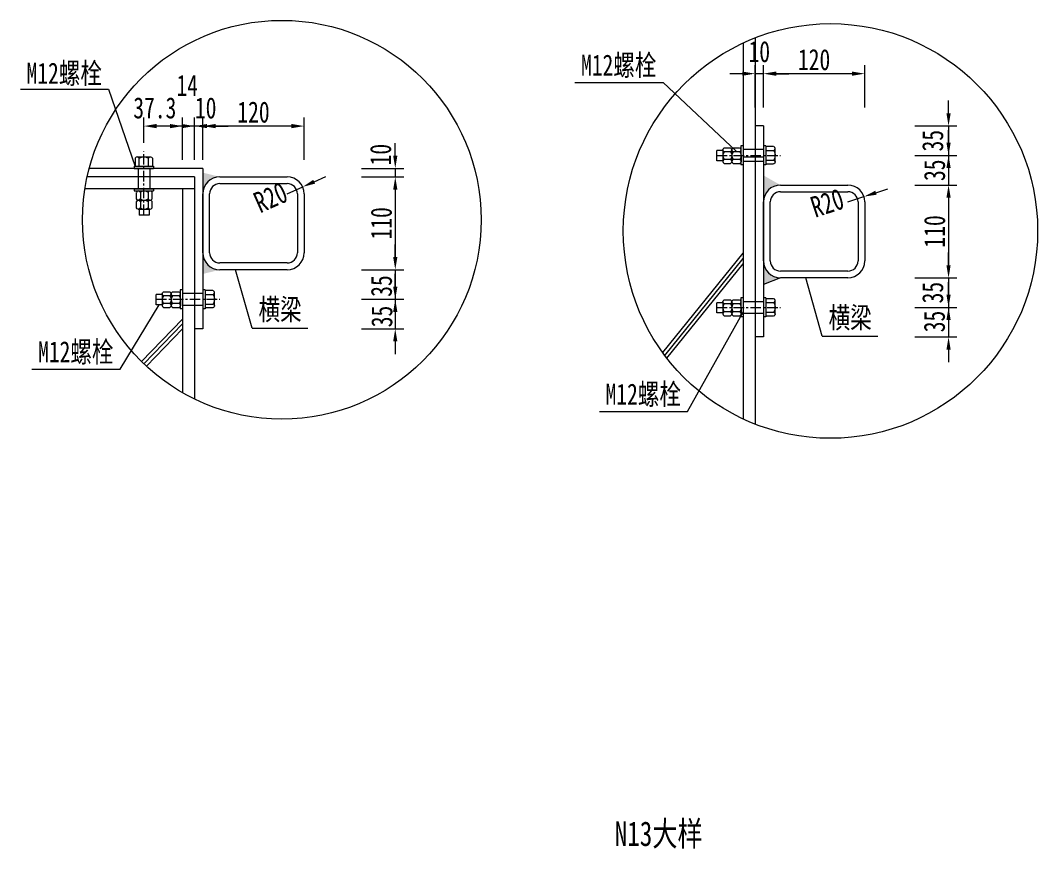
# Model space of a CAD drawing. Extents: x 98573 to 114325, y 0 to 100142.
# Drawn here: x 101325 to 102532, y 24483 to 25464 of the extents above; entities that cross this region are included whole.
import ezdxf

# ---------------------------------------------------------------- set-up
doc = ezdxf.new("R2010")
doc.units = 0
doc.header["$MEASUREMENT"] = 0
doc.linetypes.add('CENTERX2', pattern=[4, 2.5, -0.5, 0.5, -0.5])
doc.linetypes.add('DASHED', pattern=[0.75, 0.5, -0.25])
doc.layers.get('0').update_dxf_attribs({"lineweight": 13})
doc.layers.get('Defpoints').update_dxf_attribs({"color": 9, "lineweight": 5})
for name, color, linetype, lineweight in [('中心线', 2, 'CENTERX2', 15), ('文字说明', 7, 'Continuous', 5), ('标注', 4, 'Continuous', 13), ('细线', 4, 'Continuous', 13), ('钢板双线', 1, 'Continuous', 13)]:
    doc.layers.add(name, color=color, linetype=linetype, lineweight=lineweight)
doc.styles.get("Standard").update_dxf_attribs({"font": '仿宋_GB2312.ttf', "width": 0.75})
doc.dimstyles.new('0.1', dxfattribs={"dimscale": 0, "dimtxt": 2.5, "dimasz": 1.5, "dimexe": 1, "dimexo": 1, "dimgap": 0.4, "dimtad": 1, "dimdec": 1, "dimdsep": 46, "dimtxsty": 'Standard', "dimcen": 0.2, "dimclrd": 256, "dimclre": 256, "dimclrt": 256, "dimadec": 3, "dimazin": 2, "dimtfac": 1, "dimtdec": 1, "dimtmove": 2, "dimatfit": 3, "dimfxl": 4, "dimfxlon": 1, "dimtolj": 1, "dimtzin": 0, "dimlwd": -1, "dimlwe": -1, "dimarcsym": 0})

# ---------------------------------------------------------------- blocks, each defined once
blk = doc.blocks.new('*D76')
at = {"layer": 'Defpoints', "color": 0, "transparency": 16777216}
for p in [(101541.9, 25339.2), (101541.9, 25289), (101661.9, 25224)]:
    blk.add_point(p, dxfattribs=at)
at = {"layer": '标注', "transparency": 16777216}
for p, q in [((101541.9, 25299.2), (101541.9, 25349.2)), ((101661.9, 25299.2), (101661.9, 25349.2))]:
    blk.add_line(p, q, dxfattribs=at)
at = {"layer": '标注', "color": 4, "transparency": 16777216}
blk.add_line((101646.9, 25339.2), (101556.9, 25339.2), dxfattribs=at)
for points in [[(101556.9, 25341.7), (101556.9, 25336.7), (101541.9, 25339.2)], [(101646.9, 25341.7), (101646.9, 25336.7), (101661.9, 25339.2)]]:
    blk.add_solid(points, dxfattribs=at)
at = {"layer": '标注', "transparency": 16777216, "insert": (101601.9, 25355.7), "char_height": 25, "attachment_point": 5}
blk.add_mtext('\\A1;120', dxfattribs=at)
blk = doc.blocks.new('*D77')
at = {"layer": 'Defpoints', "color": 0, "transparency": 16777216}
for p in [(101531.9, 25339.2), (101531.9, 25289), (101541.9, 25289)]:
    blk.add_point(p, dxfattribs=at)
at = {"layer": '标注', "transparency": 16777216}
for p, q in [((101531.9, 25299.2), (101531.9, 25349.2)), ((101541.9, 25299.2), (101541.9, 25349.2))]:
    blk.add_line(p, q, dxfattribs=at)
at = {"layer": '标注', "color": 4, "transparency": 16777216}
for p, q in [((101516.9, 25339.2), (101501.9, 25339.2)), ((101541.9, 25339.2), (101531.9, 25339.2)), ((101556.9, 25339.2), (101571.9, 25339.2))]:
    blk.add_line(p, q, dxfattribs=at)
for points in [[(101516.9, 25341.7), (101516.9, 25336.7), (101531.9, 25339.2)], [(101556.9, 25341.7), (101556.9, 25336.7), (101541.9, 25339.2)]]:
    blk.add_solid(points, dxfattribs=at)
at = {"layer": '标注', "transparency": 16777216, "insert": (101545.2, 25360.6), "char_height": 25, "attachment_point": 5}
blk.add_mtext('\\A1;10', dxfattribs=at)
blk = doc.blocks.new('*D78')
at = {"layer": 'Defpoints', "color": 0, "transparency": 16777216}
for p in [(101517.9, 25339.2), (101517.9, 25289), (101531.9, 25289)]:
    blk.add_point(p, dxfattribs=at)
at = {"layer": '标注', "transparency": 16777216}
for p, q in [((101517.9, 25299.2), (101517.9, 25349.2)), ((101531.9, 25299.2), (101531.9, 25349.2))]:
    blk.add_line(p, q, dxfattribs=at)
at = {"layer": '标注', "color": 4, "transparency": 16777216}
for p, q in [((101502.9, 25339.2), (101487.9, 25339.2)), ((101531.9, 25339.2), (101517.9, 25339.2)), ((101546.9, 25339.2), (101561.9, 25339.2))]:
    blk.add_line(p, q, dxfattribs=at)
for points in [[(101502.9, 25341.7), (101502.9, 25336.7), (101517.9, 25339.2)], [(101546.9, 25341.7), (101546.9, 25336.7), (101531.9, 25339.2)]]:
    blk.add_solid(points, dxfattribs=at)
at = {"layer": '标注', "transparency": 16777216, "insert": (101523.3, 25387.4), "char_height": 25, "attachment_point": 5}
blk.add_mtext('\\A1;14', dxfattribs=at)
blk = doc.blocks.new('*D79')
at = {"layer": 'Defpoints', "color": 0, "transparency": 16777216}
for p in [(101471.9, 25339.2), (101471.9, 25309.2), (101517.9, 25289)]:
    blk.add_point(p, dxfattribs=at)
at = {"layer": '标注', "transparency": 16777216}
for p, q in [((101471.9, 25319.2), (101471.9, 25349.2)), ((101517.9, 25299.2), (101517.9, 25349.2))]:
    blk.add_line(p, q, dxfattribs=at)
at = {"layer": '标注', "color": 4, "transparency": 16777216}
blk.add_line((101502.9, 25339.2), (101486.9, 25339.2), dxfattribs=at)
for points in [[(101486.9, 25341.7), (101486.9, 25336.7), (101471.9, 25339.2)], [(101502.9, 25341.7), (101502.9, 25336.7), (101517.9, 25339.2)]]:
    blk.add_solid(points, dxfattribs=at)
at = {"layer": '标注', "transparency": 16777216, "insert": (101484.9, 25360.6), "char_height": 25, "attachment_point": 5}
blk.add_mtext('\\A1;37.3', dxfattribs=at)
blk = doc.blocks.new('*D80')
at = {"layer": 'Defpoints', "color": 0, "transparency": 16777216}
for p in [(101596.8, 25279), (101580.7, 25169), (101770, 25169)]:
    blk.add_point(p, dxfattribs=at)
at = {"layer": '标注', "transparency": 16777216}
for p, q in [((101730, 25279), (101780, 25279)), ((101730, 25169), (101780, 25169))]:
    blk.add_line(p, q, dxfattribs=at)
at = {"layer": '标注', "color": 4, "transparency": 16777216}
blk.add_line((101770, 25264), (101770, 25184), dxfattribs=at)
for points in [[(101767.5, 25264), (101772.5, 25264), (101770, 25279)], [(101767.5, 25184), (101772.5, 25184), (101770, 25169)]]:
    blk.add_solid(points, dxfattribs=at)
at = {"layer": '标注', "transparency": 16777216, "insert": (101753.5, 25224), "char_height": 25, "attachment_point": 5, "rotation": 90}
blk.add_mtext('\\A1;110', dxfattribs=at)
blk = doc.blocks.new('*D81')
at = {"layer": 'Defpoints', "color": 0, "transparency": 16777216}
for p in [(101580.7, 25169), (101561.9, 25134), (101770, 25134)]:
    blk.add_point(p, dxfattribs=at)
at = {"layer": '标注', "color": 4, "transparency": 16777216}
for p, q in [((101770, 25184), (101770, 25199)), ((101770, 25169), (101770, 25134)), ((101770, 25119), (101770, 25104))]:
    blk.add_line(p, q, dxfattribs=at)
at = {"layer": '标注', "transparency": 16777216}
for p, q in [((101730, 25169), (101780, 25169)), ((101730, 25134), (101780, 25134))]:
    blk.add_line(p, q, dxfattribs=at)
at = {"layer": '标注', "color": 4, "transparency": 16777216}
for points in [[(101767.5, 25184), (101772.5, 25184), (101770, 25169)], [(101767.5, 25119), (101772.5, 25119), (101770, 25134)]]:
    blk.add_solid(points, dxfattribs=at)
at = {"layer": '标注', "transparency": 16777216, "insert": (101753.7, 25149.7), "char_height": 25, "attachment_point": 5, "rotation": 90}
blk.add_mtext('\\A1;35', dxfattribs=at)
blk = doc.blocks.new('*D82')
at = {"layer": 'Defpoints', "color": 0, "transparency": 16777216}
for p in [(101561.9, 25134), (101541.9, 25099), (101770, 25099)]:
    blk.add_point(p, dxfattribs=at)
at = {"layer": '标注', "color": 4, "transparency": 16777216}
for p, q in [((101770, 25149), (101770, 25164)), ((101770, 25134), (101770, 25099)), ((101770, 25084), (101770, 25069))]:
    blk.add_line(p, q, dxfattribs=at)
at = {"layer": '标注', "transparency": 16777216}
for p, q in [((101730, 25134), (101780, 25134)), ((101730, 25099), (101780, 25099))]:
    blk.add_line(p, q, dxfattribs=at)
at = {"layer": '标注', "color": 4, "transparency": 16777216}
for points in [[(101767.5, 25149), (101772.5, 25149), (101770, 25134)], [(101767.5, 25084), (101772.5, 25084), (101770, 25099)]]:
    blk.add_solid(points, dxfattribs=at)
at = {"layer": '标注', "transparency": 16777216, "insert": (101754.2, 25113.6), "char_height": 25, "attachment_point": 5, "rotation": 90}
blk.add_mtext('\\A1;35', dxfattribs=at)
blk = doc.blocks.new('*D83')
at = {"layer": 'Defpoints', "color": 0, "transparency": 16777216}
for p in [(102196.6, 25401.3), (102196.6, 25344.4), (102206.6, 25344.4)]:
    blk.add_point(p, dxfattribs=at)
at = {"layer": '标注', "transparency": 16777216}
for p, q in [((102196.6, 25361.3), (102196.6, 25411.3)), ((102206.6, 25361.3), (102206.6, 25411.3))]:
    blk.add_line(p, q, dxfattribs=at)
at = {"layer": '标注', "color": 4, "transparency": 16777216}
for p, q in [((102181.6, 25401.3), (102166.6, 25401.3)), ((102206.6, 25401.3), (102196.6, 25401.3)), ((102221.6, 25401.3), (102236.6, 25401.3))]:
    blk.add_line(p, q, dxfattribs=at)
for points in [[(102181.6, 25403.8), (102181.6, 25398.8), (102196.6, 25401.3)], [(102221.6, 25403.8), (102221.6, 25398.8), (102206.6, 25401.3)]]:
    blk.add_solid(points, dxfattribs=at)
at = {"layer": '标注', "transparency": 16777216, "insert": (102201.6, 25427.3), "char_height": 25, "attachment_point": 5}
blk.add_mtext('\\A1;10', dxfattribs=at)
blk = doc.blocks.new('*D84')
at = {"layer": 'Defpoints', "color": 0, "transparency": 16777216}
for p in [(102226.6, 25124.4), (102206.6, 25089.4), (102426, 25089.4)]:
    blk.add_point(p, dxfattribs=at)
at = {"layer": '标注', "color": 4, "transparency": 16777216}
for p, q in [((102426, 25139.4), (102426, 25154.4)), ((102426, 25124.4), (102426, 25089.4)), ((102426, 25074.4), (102426, 25059.4))]:
    blk.add_line(p, q, dxfattribs=at)
at = {"layer": '标注', "transparency": 16777216}
for p, q in [((102386, 25124.4), (102436, 25124.4)), ((102386, 25089.4), (102436, 25089.4))]:
    blk.add_line(p, q, dxfattribs=at)
at = {"layer": '标注', "color": 4, "transparency": 16777216}
for points in [[(102423.5, 25139.4), (102428.5, 25139.4), (102426, 25124.4)], [(102423.5, 25074.4), (102428.5, 25074.4), (102426, 25089.4)]]:
    blk.add_solid(points, dxfattribs=at)
at = {"layer": '标注', "transparency": 16777216, "insert": (102409.3, 25107.7), "char_height": 25, "attachment_point": 5, "rotation": 90}
blk.add_mtext('\\A1;35', dxfattribs=at)
blk = doc.blocks.new('*D85')
at = {"layer": 'Defpoints', "color": 0, "transparency": 16777216}
for p in [(102266.7, 25159.4), (102226.6, 25124.4), (102426, 25124.4)]:
    blk.add_point(p, dxfattribs=at)
at = {"layer": '标注', "color": 4, "transparency": 16777216}
for p, q in [((102426, 25174.4), (102426, 25189.4)), ((102426, 25159.4), (102426, 25124.4)), ((102426, 25109.4), (102426, 25094.4))]:
    blk.add_line(p, q, dxfattribs=at)
at = {"layer": '标注', "transparency": 16777216}
for p, q in [((102386, 25159.4), (102436, 25159.4)), ((102386, 25124.4), (102436, 25124.4))]:
    blk.add_line(p, q, dxfattribs=at)
at = {"layer": '标注', "color": 4, "transparency": 16777216}
for points in [[(102423.5, 25174.4), (102428.5, 25174.4), (102426, 25159.4)], [(102423.5, 25109.4), (102428.5, 25109.4), (102426, 25124.4)]]:
    blk.add_solid(points, dxfattribs=at)
at = {"layer": '标注', "transparency": 16777216, "insert": (102407.3, 25141.9), "char_height": 25, "attachment_point": 5, "rotation": 90}
blk.add_mtext('\\A1;35', dxfattribs=at)
blk = doc.blocks.new('*D86')
at = {"layer": 'Defpoints', "color": 0, "transparency": 16777216}
for p in [(102206.6, 25339.4), (102224.2, 25304.4), (102426, 25304.4)]:
    blk.add_point(p, dxfattribs=at)
at = {"layer": '标注', "color": 4, "transparency": 16777216}
for p, q in [((102426, 25354.4), (102426, 25369.4)), ((102426, 25339.4), (102426, 25304.4)), ((102426, 25289.4), (102426, 25274.4))]:
    blk.add_line(p, q, dxfattribs=at)
at = {"layer": '标注', "transparency": 16777216}
for p, q in [((102386, 25339.4), (102436, 25339.4)), ((102386, 25304.4), (102436, 25304.4))]:
    blk.add_line(p, q, dxfattribs=at)
at = {"layer": '标注', "color": 4, "transparency": 16777216}
for points in [[(102423.5, 25354.4), (102428.5, 25354.4), (102426, 25339.4)], [(102423.5, 25289.4), (102428.5, 25289.4), (102426, 25304.4)]]:
    blk.add_solid(points, dxfattribs=at)
at = {"layer": '标注', "transparency": 16777216, "insert": (102407.3, 25321.9), "char_height": 25, "attachment_point": 5, "rotation": 90}
blk.add_mtext('\\A1;35', dxfattribs=at)
blk = doc.blocks.new('m2')
at = {"layer": '钢板双线'}
for p, q in [((81076.1, 24800.3), (81083.7, 24800.3)), ((81086.9, 24800.3), (81094.4, 24800.3)), ((81096, 24802.8), (81096, 24780.1)), ((81122.7, 24802.8), (81122.7, 24780.1)), ((81125.5, 24802.8), (81122.7, 24802.8)), ((81125.5, 24802.8), (81125.5, 24780.1)), ((81134.7, 24801.8), (81125.5, 24801.8)), ((81136.3, 24799.5), (81136.3, 24783.5)), ((81067.5, 24785), (81067.4, 24797)), ((81074.4, 24798), (81074.5, 24784)), ((81083.7, 24795.6), (81076.1, 24795.6)), ((81085.3, 24798), (81085.3, 24784)), ((81085.3, 24798), (81085.3, 24784)), ((81094.4, 24795.6), (81086.9, 24795.6)), ((81096, 24798), (81096.1, 24784)), ((81125.5, 24797.1), (81134.7, 24797.1)), ((81083.7, 24786.3), (81076.1, 24786.3)), ((81076.1, 24781.6), (81083.7, 24781.6)), ((81094.4, 24786.3), (81086.9, 24786.3)), ((81086.9, 24781.6), (81094.5, 24781.6)), ((81125.5, 24780.1), (81122.7, 24780.1)), ((81125.5, 24785.8), (81134.7, 24785.8)), ((81134.7, 24781.1), (81125.5, 24781.1))]:
    blk.add_line(p, q, dxfattribs=at)
at = {"layer": '钢板双线', "ltscale": 0.2}
for p, q in [((81098.7, 24802.8), (81096, 24802.8)), ((81098.7, 24802.8), (81098.7, 24780.1)), ((81074.4, 24797), (81067.4, 24797)), ((81122.7, 24798.2), (81098.7, 24798.2)), ((81074.5, 24785), (81067.5, 24785)), ((81098.7, 24780.1), (81096, 24780.1)), ((81122.7, 24784.2), (81098.7, 24784.2))]:
    blk.add_line(p, q, dxfattribs=at)
at = {"layer": '钢板双线', "extrusion": (0, 0, -1)}
for centre, major_axis, ratio, start_param, end_param in [((81089.8, 24798), (-15.4, 0), 0.341432, -0.460921, 0.460921), ((81100.6, 24798), (-15.4, 0), 0.341432, -0.460921, 0.460921), ((81069.9, 24791), (-15.4, 0), 0.682865, 2.680671, 3.602514), ((81080.7, 24791), (-15.4, 0), 0.682865, 2.680671, 3.602514), ((81121, 24791.5), (15.4, 0), 0.829193, -0.460921, 0.460921), ((81069.9, 24784), (-15.4, 0), 0.341432, 2.680671, 3.602514), ((81080.7, 24784), (-15.4, 0), 0.341432, 2.680671, 3.602514), ((81121, 24783.5), (15.4, 0), 0.341432, -0.460921, 0.460921)]:
    blk.add_ellipse(centre, major_axis=major_axis, ratio=ratio, start_param=start_param, end_param=end_param, dxfattribs=at)
at = {"layer": '钢板双线'}
for centre, major_axis, ratio, start_param, end_param in [((81069.9, 24798), (15.4, 0), 0.341432, -0.460921, 0.460921), ((81080.7, 24798), (15.4, 0), 0.341432, -0.460921, 0.460921), ((81121, 24799.5), (-15.4, 0), 0.341432, 2.680671, 3.602514), ((81089.8, 24791), (15.4, 0), 0.682865, 2.680671, 3.602514), ((81100.6, 24791), (15.4, 0), 0.682865, 2.680671, 3.602514), ((81089.8, 24784), (15.4, 0), 0.341432, 2.680671, 3.602514), ((81100.6, 24784), (15.4, 0), 0.341432, 2.680671, 3.602514)]:
    blk.add_ellipse(centre, major_axis=major_axis, ratio=ratio, start_param=start_param, end_param=end_param, dxfattribs=at)
blk = doc.blocks.new('*D87')
at = {"layer": 'Defpoints', "color": 0, "transparency": 16777216}
for p in [(101525.9, 25289), (101520.6, 25279), (101770, 25279)]:
    blk.add_point(p, dxfattribs=at)
at = {"layer": '标注', "color": 4, "transparency": 16777216}
for p, q in [((101770, 25304), (101770, 25319)), ((101770, 25289), (101770, 25279)), ((101770, 25264), (101770, 25249))]:
    blk.add_line(p, q, dxfattribs=at)
at = {"layer": '标注', "transparency": 16777216}
for p, q in [((101730, 25289), (101780, 25289)), ((101730, 25279), (101780, 25279))]:
    blk.add_line(p, q, dxfattribs=at)
at = {"layer": '标注', "color": 4, "transparency": 16777216}
for points in [[(101767.5, 25304), (101772.5, 25304), (101770, 25289)], [(101767.5, 25264), (101772.5, 25264), (101770, 25279)]]:
    blk.add_solid(points, dxfattribs=at)
at = {"layer": '标注', "transparency": 16777216, "insert": (101752.7, 25305.4), "char_height": 25, "attachment_point": 5, "rotation": 90}
blk.add_mtext('\\A1;10', dxfattribs=at)
blk = doc.blocks.new('*D88')
at = {"layer": 'Defpoints', "color": 0, "transparency": 16777216}
for p in [(102224.2, 25304.4), (102241.1, 25269.4), (102426, 25269.4)]:
    blk.add_point(p, dxfattribs=at)
at = {"layer": '标注', "color": 4, "transparency": 16777216}
for p, q in [((102426, 25319.4), (102426, 25334.4)), ((102426, 25304.4), (102426, 25269.4)), ((102426, 25254.4), (102426, 25239.4))]:
    blk.add_line(p, q, dxfattribs=at)
at = {"layer": '标注', "transparency": 16777216}
for p, q in [((102386, 25304.4), (102436, 25304.4)), ((102386, 25269.4), (102436, 25269.4))]:
    blk.add_line(p, q, dxfattribs=at)
at = {"layer": '标注', "color": 4, "transparency": 16777216}
for points in [[(102423.5, 25319.4), (102428.5, 25319.4), (102426, 25304.4)], [(102423.5, 25254.4), (102428.5, 25254.4), (102426, 25269.4)]]:
    blk.add_solid(points, dxfattribs=at)
at = {"layer": '标注', "transparency": 16777216, "insert": (102409.5, 25286.9), "char_height": 25, "attachment_point": 5, "rotation": 90}
blk.add_mtext('\\A1;35', dxfattribs=at)
blk = doc.blocks.new('*D89')
at = {"layer": 'Defpoints', "color": 0, "transparency": 16777216}
for p in [(102258.1, 25269.4), (102256.6, 25159.4), (102426, 25159.4)]:
    blk.add_point(p, dxfattribs=at)
at = {"layer": '标注', "transparency": 16777216}
for p, q in [((102386, 25269.4), (102436, 25269.4)), ((102386, 25159.4), (102436, 25159.4))]:
    blk.add_line(p, q, dxfattribs=at)
at = {"layer": '标注', "color": 4, "transparency": 16777216}
blk.add_line((102426, 25254.4), (102426, 25174.4), dxfattribs=at)
for points in [[(102423.5, 25254.4), (102428.5, 25254.4), (102426, 25269.4)], [(102423.5, 25174.4), (102428.5, 25174.4), (102426, 25159.4)]]:
    blk.add_solid(points, dxfattribs=at)
at = {"layer": '标注', "transparency": 16777216, "insert": (102409.5, 25214.4), "char_height": 25, "attachment_point": 5, "rotation": 90}
blk.add_mtext('\\A1;110', dxfattribs=at)
blk = doc.blocks.new('*D304')
at = {"layer": 'Defpoints', "color": 0, "transparency": 16777216}
for p in [(102206.6, 25401.3), (102206.6, 25214.4), (102326.6, 25214.4)]:
    blk.add_point(p, dxfattribs=at)
at = {"layer": '标注', "transparency": 16777216}
for p, q in [((102206.6, 25361.3), (102206.6, 25411.3)), ((102326.6, 25361.3), (102326.6, 25411.3))]:
    blk.add_line(p, q, dxfattribs=at)
at = {"layer": '标注', "color": 4, "transparency": 16777216}
blk.add_line((102311.6, 25401.3), (102221.6, 25401.3), dxfattribs=at)
for points in [[(102221.6, 25403.8), (102221.6, 25398.8), (102206.6, 25401.3)], [(102311.6, 25403.8), (102311.6, 25398.8), (102326.6, 25401.3)]]:
    blk.add_solid(points, dxfattribs=at)
at = {"layer": '标注', "transparency": 16777216, "insert": (102266.6, 25417.8), "char_height": 25, "attachment_point": 5}
blk.add_mtext('\\A1;120', dxfattribs=at)
blk = doc.blocks.new('*D305')
at = {"layer": 'Defpoints', "color": 0, "transparency": 16777216}
for p in [(101641.9, 25259), (101660.2, 25267.2)]:
    blk.add_point(p, dxfattribs=at)
at = {"layer": '标注', "color": 4, "transparency": 16777216}
for p, q in [((101673.9, 25273.3), (101687.6, 25279.4)), ((101641.9, 25259), (101660.2, 25267.2))]:
    blk.add_line(p, q, dxfattribs=at)
blk.add_solid([(101672.8, 25275.6), (101674.9, 25271), (101660.2, 25267.2)], dxfattribs=at)
at = {"layer": '标注', "transparency": 16777216, "insert": (101622.2, 25254.7), "char_height": 25, "attachment_point": 5, "rotation": 23.9826}
blk.add_mtext('\\A1;R20', dxfattribs=at)
blk = doc.blocks.new('*D306')
at = {"layer": 'Defpoints', "color": 0, "transparency": 16777216}
for p in [(102306.6, 25249.4), (102325.7, 25255.6)]:
    blk.add_point(p, dxfattribs=at)
at = {"layer": '标注', "color": 4, "transparency": 16777216}
for p, q in [((102339.9, 25260.2), (102354.2, 25264.9)), ((102306.6, 25249.4), (102325.7, 25255.6))]:
    blk.add_line(p, q, dxfattribs=at)
blk.add_solid([(102339.1, 25262.6), (102340.7, 25257.9), (102325.7, 25255.6)], dxfattribs=at)
at = {"layer": '标注', "transparency": 16777216, "insert": (102282.2, 25248.1), "char_height": 25, "attachment_point": 5, "rotation": 18.1052}
blk.add_mtext('\\A1;R20', dxfattribs=at)

msp = doc.modelspace()

# ---------------------------------------------------------------- hatches: boundary and pattern name
at = {"layer": '标注'}
h = msp.add_hatch(color=256, dxfattribs=at)
h.dxf.hatch_style = 1
edge = h.paths.add_edge_path()
edge.add_line((101541.87938, 25284.04665), (101561.87938, 25279.04665))
edge.add_arc((101561.87938, 25259.04665), 20, 90, 179.99981713)
edge.add_line((101541.87938, 25259.04671), (101541.87938, 25284.04665))
edge = h.paths.add_edge_path()
edge.add_arc((101562.21288, 25189.18929), 20.33623, 180.9396532, 269.0603468)
edge.add_line((101561.87938, 25168.85579), (101541.87938, 25164.04665))
edge.add_line((101541.87938, 25164.04665), (101541.87938, 25188.85579))
h = msp.add_hatch(color=256, dxfattribs=at)
h.dxf.hatch_style = 1
edge = h.paths.add_edge_path()
edge.add_line((102206.64919, 25280.76109), (102226.64919, 25269.36023))
edge.add_arc((102226.64919, 25249.36023), 20, 90, 179.99978143)
edge.add_line((102206.64919, 25249.36031), (102206.64919, 25280.76109))
edge = h.paths.add_edge_path()
edge.add_arc((102226.64919, 25179.36023), 20, 180, 270)
edge.add_line((102226.64919, 25159.36023), (102206.64919, 25151.36023))
edge.add_line((102206.64919, 25151.36023), (102206.64919, 25179.36023))

# ---------------------------------------------------------------- linework, layer by layer
at = {"color": 1}
for p, q in [((101561.87938, 25279.04665), (101641.87938, 25279.04665)), ((101561.87938, 25271.04665), (101641.87938, 25271.04665)), ((101541.87938, 25189.04665), (101541.87938, 25259.04665)), ((101549.87938, 25189.04665), (101549.87938, 25259.04665)), ((101653.87938, 25259.04665), (101653.87938, 25189.04665)), ((101661.87938, 25259.04665), (101661.87938, 25189.04665)), ((102226.64919, 25269.36023), (102306.64919, 25269.36023)), ((102226.64919, 25261.36023), (102306.64919, 25261.36023)), ((102206.64919, 25179.36023), (102206.64919, 25249.36023)), ((102214.64919, 25179.36023), (102214.64919, 25249.36023)), ((102318.64919, 25249.36023), (102318.64919, 25179.36023)), ((102326.64919, 25249.36023), (102326.64919, 25179.36023)), ((102087.07028, 25070.80009), (102182.64919, 25188.83021)), ((101641.87938, 25177.04665), (101561.87938, 25177.04665)), ((102092.0215, 25064.2022), (102182.64919, 25176.11808)), ((101641.87938, 25169.04665), (101561.87938, 25169.04665)), ((102306.64919, 25167.36023), (102226.64919, 25167.36023)), ((102306.64919, 25159.36023), (102226.64919, 25159.36023)), ((101469.14809, 25060.31309), (101517.87938, 25110.53466)), ((101474.92517, 25054.77884), (101517.87938, 25099.04665))]:
    msp.add_line(p, q, dxfattribs=at)
for centre, radius, start, end in [((101561.87938, 25259.04665), 20, 90, 180), ((101561.87938, 25259.04665), 12, 90, 180), ((101641.87938, 25259.04665), 20, 0, 90), ((101641.87938, 25259.04665), 12, 0, 90), ((102226.64919, 25249.36023), 20, 90, 180), ((102226.64919, 25249.36023), 12, 90, 180), ((102306.64919, 25249.36023), 20, 0, 90), ((102306.64919, 25249.36023), 12, 0, 90), ((101561.87938, 25189.04665), 20, 180, 270), ((101561.87938, 25189.04665), 12, 180, 270), ((101641.87938, 25189.04665), 12, 270, 0), ((101641.87938, 25189.04665), 20, 270, 360), ((102226.64919, 25179.36023), 20, 180, 270), ((102226.64919, 25179.36023), 12, 180, 270), ((102306.64919, 25179.36023), 12, 270, 0), ((102306.64919, 25179.36023), 20, 270, 360)]:
    msp.add_arc(centre, radius, start, end, dxfattribs=at)
at = {"layer": 'Defpoints'}
for p, q in [((102089.52342, 25067.47339), (102182.64919, 25182.47415)), ((101472.01305, 25057.52167), (101517.87938, 25104.79065))]:
    msp.add_line(p, q, dxfattribs=at)
at = {"layer": '中心线', "ltscale": 5}
for p, q in [((101471.87938, 25233.62196), (101471.87938, 25309.16145)), ((102151.10222, 25304.37448), (102226.64171, 25304.37448)), ((101486.33241, 25134.04665), (101561.8719, 25134.04665)), ((102151.10222, 25124.37448), (102226.64171, 25124.37448))]:
    msp.add_line(p, q, dxfattribs=at)
at = {"layer": '标注'}
for p, q in [((102206.64919, 25361.34938), (102206.64919, 25411.34938)), ((102226.64919, 25159.36023), (102206.64919, 25151.36023))]:
    msp.add_line(p, q, dxfattribs=at)
msp.add_circle((101635.47936, 25228.15999), 236.30208, dxfattribs=at)
at = {"layer": '标注', "color": 4}
msp.add_solid([(102221.64919, 25403.84938), (102221.64919, 25398.84938), (102206.64919, 25401.34938)], dxfattribs=at)
at = {"layer": '细线'}
for p, q in [((101982.90485, 25390.98685), (102087.53198, 25390.98685)), ((102087.53198, 25390.98685), (102174.03745, 25309.61719)), ((101325.46457, 25382.9972), (101430.0917, 25382.9972)), ((101430.0917, 25382.9972), (101461.53923, 25291.37998)), ((101600.23096, 25099.8025), (101580.72969, 25169.04665)), ((102276.15047, 25090.11609), (102256.64919, 25159.36023)), ((101443.76085, 25051.30524), (101490.08437, 25127.58037)), ((102116.62726, 25001.15924), (102182.8919, 25119.54635)), ((101600.23096, 25099.8025), (101666.22114, 25099.8025)), ((102276.15047, 25090.11609), (102342.14064, 25090.11609)), ((101339.13372, 25051.30524), (101443.76085, 25051.30524)), ((102012.23534, 25001.15924), (102116.62726, 25001.15924))]:
    msp.add_line(p, q, dxfattribs=at)
at = {"layer": '细线', "ltscale": 100}
msp.add_circle((102285.99494, 25214.92117), 245.64589, dxfattribs=at)
at = {"layer": '钢板双线', "lineweight": 13}
for p, q in [((102196.64919, 25443.74259), (102196.64919, 24986.09975)), ((102182.64919, 25437.76991), (102182.64919, 24992.07243)), ((102196.64919, 25339.36023), (102196.64919, 25089.36023)), ((102206.64919, 25339.36023), (102196.64919, 25339.36023)), ((102206.64919, 25339.36023), (102206.64919, 25089.36023)), ((101541.87938, 25289.04665), (101407.15615, 25289.04665)), ((101531.87938, 25289.04665), (101519.87938, 25289.04665)), ((101531.87938, 25289.04665), (101519.87938, 25289.04665)), ((101531.87938, 25289.04665), (101519.87938, 25289.04665)), ((101541.87938, 25289.04665), (101541.87938, 25099.04665)), ((101531.87938, 25279.04665), (101404.72144, 25279.04665)), ((101531.87938, 25279.04665), (101404.72144, 25279.04665)), ((101531.87938, 25279.04665), (101531.87938, 25015.77893)), ((101531.87938, 25265.04665), (101402.07404, 25265.04665)), ((101517.87938, 25265.04665), (101517.87938, 25023.19922)), ((101541.87938, 25099.04665), (101531.87938, 25099.04665)), ((102206.64919, 25089.36023), (102196.64919, 25089.36023))]:
    msp.add_line(p, q, dxfattribs=at)
at = {"layer": '钢板双线', "ltscale": 0.2}
msp.add_line((102206.64919, 25302.37448), (102182.64919, 25302.37448), dxfattribs=at)
at = {"layer": '钢板双线'}
msp.add_arc((101561.87938, 25259.04665), 20, 90, 180, dxfattribs=at)

# ---------------------------------------------------------------- block references
at = {"layer": '标注', "linetype": 'DASHED'}
for p in [(21083.9005, 513.156), (20419.13069, 342.58546), (21083.9005, 332.91329)]:
    msp.add_blockref('m2', p, dxfattribs=at)
at = {"layer": '标注', "linetype": 'DASHED', "rotation": 90}
msp.add_blockref('m2', (126263.34057, -55833.70205), dxfattribs=at)

# ---------------------------------------------------------------- texts
at = {"width": 0.75}
for s, p in [('M12螺栓', (101990.23577, 25398.97111)), ('M12螺栓', (101332.79548, 25389.38119)), ('横梁', (101607.87765, 25109.46284)), ('横梁', (102283.79715, 25099.77643)), ('M12螺栓', (101346.46464, 25059.2895)), ('M12螺栓', (102019.33104, 25009.14349))]:
    msp.add_text(s, height=25, dxfattribs=at).set_placement(p)
at = {"layer": '文字说明', "width": 0.75}
msp.add_text('N13大样', height=29.166667, dxfattribs=at).set_placement((102030.11886, 24486.27708))

# ---------------------------------------------------------------- dimensions: what is measured, and where the dimension line sits
at = {"layer": '标注'}
for base, p1, p2, angle, picture, middle in [((102196.64919, 25401.34938), (102206.64919, 25344.36023), (102196.64919, 25344.36023), 180, '*D83', (102201.64919, 25427.31562)), ((101517.87938, 25339.1731), (101531.87938, 25289.04665), (101517.87938, 25289.04665), 180, '*D78', (101523.31449, 25387.37174)), ((101531.87938, 25339.1731), (101541.87938, 25289.04665), (101531.87938, 25289.04665), 180, '*D77', (101545.2323, 25360.60167)), ((102426.02888, 25304.37448), (102206.64919, 25339.36023), (102224.1508, 25304.37448), 90, '*D86', (102407.27888, 25321.86736)), ((101769.97089, 25279.04665), (101525.87938, 25289.04665), (101520.63372, 25279.04665), 90, '*D87', (101752.72401, 25305.38088)), ((101769.97089, 25134.04665), (101580.72969, 25169.04665), (101561.8719, 25134.04665), 90, '*D81', (101753.72046, 25149.74097)), ((102426.02888, 25124.37448), (102266.69299, 25159.36023), (102226.64171, 25124.37448), 90, '*D85', (102407.27888, 25141.86736)), ((101769.97089, 25099.04665), (101561.87661, 25134.04665), (101541.87938, 25099.04665), 90, '*D82', (101754.16153, 25113.62268)), ((102426.02888, 25089.36023), (102226.64171, 25124.37448), (102206.64919, 25089.36023), 90, '*D84', (102409.25122, 25107.68304))]:
    dim = msp.add_linear_dim(base=base, p1=p1, p2=p2, angle=angle, dimstyle='0.1', override={"dimscale": 10, "dimclrd": 4}, dxfattribs=at)
    dim.commit()
    dim.dimension.update_dxf_attribs({"geometry": picture, "text_midpoint": middle, "dimtype": 160})
dim = msp.add_linear_dim(base=(102206.64919, 25401.34938), p1=(102326.64919, 25214.36023), p2=(102206.64919, 25214.36023), dimstyle='0.1', override={"dimscale": 10, "dimclrd": 4}, dxfattribs=at)
dim.commit()
dim.dimension.update_dxf_attribs({"geometry": '*D304', "text_midpoint": (102266.64919, 25417.84938)})
dim = msp.add_linear_dim(base=(101471.87938, 25339.1731), p1=(101517.87938, 25289.04665), p2=(101471.87938, 25309.16145), angle=180, text='37.3', dimstyle='0.1', override={"dimscale": 10, "dimclrd": 4}, dxfattribs=at)
dim.commit()
dim.dimension.update_dxf_attribs({"geometry": '*D79', "text_midpoint": (101484.88155, 25360.60167), "dimtype": 160})
for base, p1, p2, angle, picture, middle in [((101541.87938, 25339.1731), (101661.87938, 25224.04665), (101541.87938, 25289.04665), 180, '*D76', (101601.87938, 25355.6731)), ((102426.02888, 25269.36023), (102224.1508, 25304.37448), (102241.1252, 25269.36023), 90, '*D88', (102409.52888, 25286.86736)), ((101769.97089, 25169.04665), (101596.84968, 25279.04665), (101580.72969, 25169.04665), 90, '*D80', (101753.47089, 25224.04665)), ((102426.02888, 25159.36023), (102258.13184, 25269.36023), (102256.64919, 25159.36023), 90, '*D89', (102409.52888, 25214.36023))]:
    dim = msp.add_linear_dim(base=base, p1=p1, p2=p2, angle=angle, dimstyle='0.1', override={"dimscale": 10, "dimclrd": 4}, dxfattribs=at)
    dim.commit()
    dim.dimension.update_dxf_attribs({"geometry": picture, "text_midpoint": middle})
for center, mpoint, picture, middle in [((101641.87938, 25259.04665), (101660.15276, 25267.17584), '*D305', (101622.1913, 25254.66911)), ((102306.64919, 25249.36023), (102325.65895, 25255.57548), '*D306', (102282.23391, 25248.07202))]:
    dim = msp.add_radius_dim(center=center, mpoint=mpoint, dimstyle='0.1', override={"dimscale": 10, "dimclrd": 4}, dxfattribs=at)
    dim.commit()
    dim.dimension.update_dxf_attribs({"geometry": picture, "text_midpoint": middle, "dimtype": 164})

doc.saveas('drawing.dxf')
